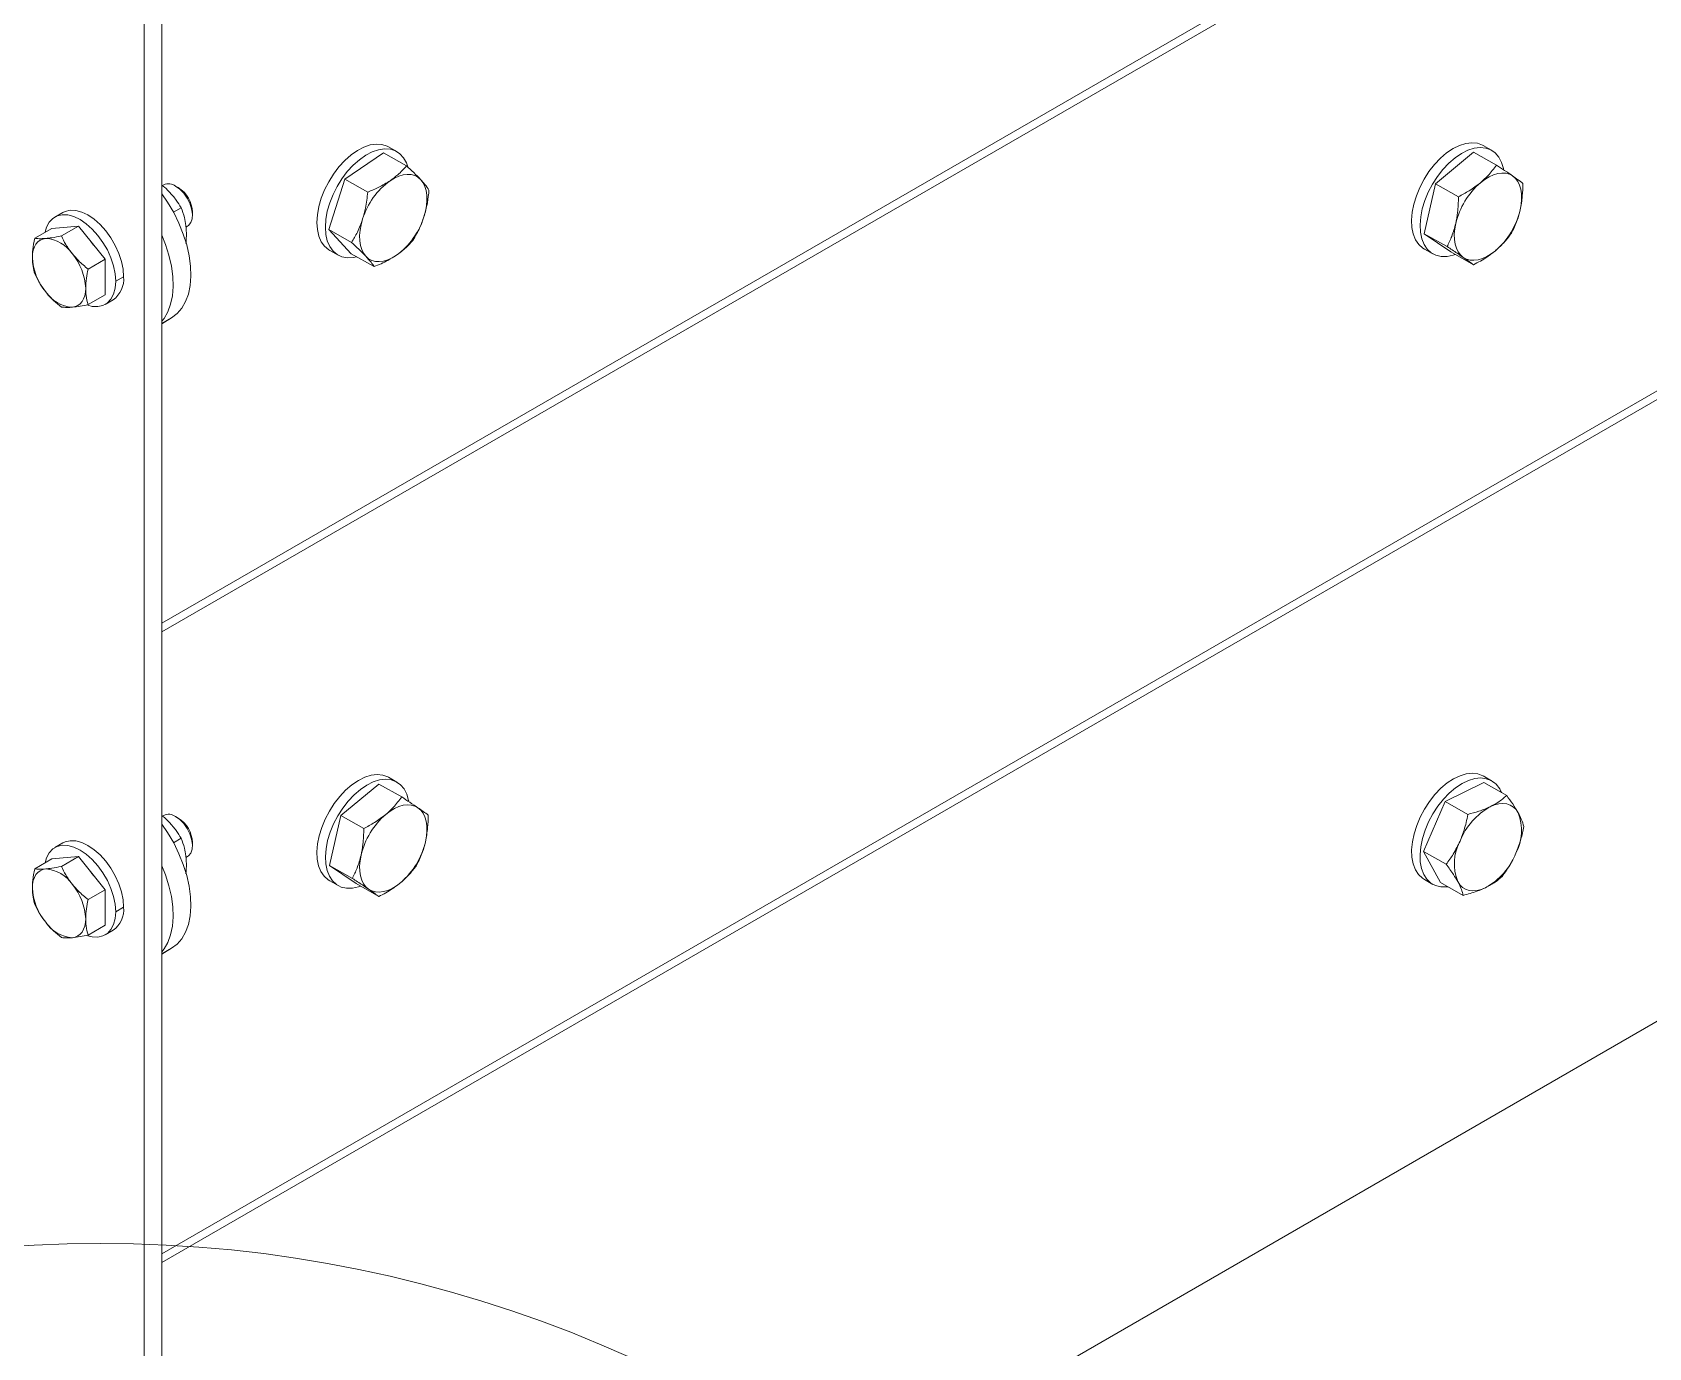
# Model space of a CAD drawing. Header units: millimetres. Extents: x 5983 to 6824, y 1301 to 1895.
# Drawn here: x 6659.6 to 6713.9, y 1726 to 1770.2 of the extents above; entities that cross this region are included whole.
import ezdxf

# ---------------------------------------------------------------- set-up
doc = ezdxf.new("R2010")
doc.units = ezdxf.units.MM
doc.linetypes.add('SLD-Sólida', pattern=[0])

msp = doc.modelspace()

# ---------------------------------------------------------------- linework, layer by layer
at = {"linetype": 'SLD-Sólida', "lineweight": 18}
for p, q in [((6663.977, 1750.327), (6762.137, 1806.98)), ((6761.967, 1806.587), (6663.977, 1750.033)), ((6663.977, 1729.149), (6762.137, 1785.802)), ((6761.967, 1785.409), (6663.977, 1728.855)), ((6663.977, 1783.093), (6663.977, 1687.819)), ((6663.378, 1782.748), (6663.378, 1688.164)), ((6670.545, 1766.208), (6670.33, 1766.057)), ((6670.761, 1766.321), (6670.545, 1766.208)), ((6670.974, 1766.393), (6670.761, 1766.321)), ((6671.044, 1766.161), (6670.827, 1766.048)), ((6671.177, 1766.423), (6670.974, 1766.393)), ((6671.256, 1766.233), (6671.044, 1766.161)), ((6671.368, 1766.411), (6671.177, 1766.423)), ((6671.46, 1766.263), (6671.256, 1766.233)), ((6671.54, 1766.355), (6671.368, 1766.411)), ((6671.651, 1766.251), (6671.46, 1766.263)), ((6671.585, 1766.332), (6671.54, 1766.355)), ((6671.868, 1766.172), (6671.585, 1766.332)), ((6671.823, 1766.195), (6671.651, 1766.251)), ((6671.973, 1766.098), (6671.823, 1766.195)), ((6706.762, 1765.085), (6708.035, 1766.147)), ((6707.346, 1766.27), (6707.13, 1766.124)), ((6707.562, 1766.377), (6707.346, 1766.27)), ((6707.773, 1766.443), (6707.562, 1766.377)), ((6707.845, 1766.217), (6707.628, 1766.11)), ((6707.975, 1766.467), (6707.773, 1766.443)), ((6708.056, 1766.283), (6707.845, 1766.217)), ((6708.163, 1766.448), (6707.975, 1766.467)), ((6708.035, 1766.147), (6708.801, 1765.714)), ((6708.258, 1766.307), (6708.056, 1766.283)), ((6708.333, 1766.387), (6708.163, 1766.448)), ((6708.446, 1766.288), (6708.258, 1766.307)), ((6708.355, 1766.375), (6708.333, 1766.387)), ((6708.637, 1766.215), (6708.355, 1766.375)), ((6708.616, 1766.227), (6708.446, 1766.288)), ((6708.762, 1766.124), (6708.616, 1766.227)), ((6669.923, 1765.657), (6669.742, 1765.416)), ((6670.121, 1765.872), (6669.923, 1765.657)), ((6670.33, 1766.057), (6670.121, 1765.872)), ((6670.125, 1765.243), (6671.425, 1766.124)), ((6670.404, 1765.712), (6670.206, 1765.497)), ((6670.612, 1765.897), (6670.404, 1765.712)), ((6670.827, 1766.048), (6670.612, 1765.897)), ((6671.425, 1766.124), (6672.192, 1765.69)), ((6672.098, 1765.963), (6671.973, 1766.098)), ((6672.194, 1765.791), (6672.098, 1765.963)), ((6672.24, 1765.663), (6672.194, 1765.791)), ((6706.721, 1765.733), (6706.536, 1765.496)), ((6706.92, 1765.944), (6706.721, 1765.733)), ((6707.13, 1766.124), (6706.92, 1765.944)), ((6707.203, 1765.784), (6707.003, 1765.572)), ((6707.413, 1765.964), (6707.203, 1765.784)), ((6707.628, 1766.11), (6707.413, 1765.964)), ((6708.883, 1765.983), (6708.762, 1766.124)), ((6708.975, 1765.806), (6708.883, 1765.983)), ((6709.036, 1765.599), (6708.975, 1765.806)), ((6709.039, 1765.581), (6709.036, 1765.599)), ((6664.039, 1765.051), (6663.997, 1765.027)), ((6669.58, 1765.157), (6669.442, 1764.884)), ((6669.742, 1765.416), (6669.58, 1765.157)), ((6669.582, 1763.551), (6670.125, 1765.243)), ((6670.024, 1765.256), (6669.863, 1764.997)), ((6670.206, 1765.497), (6670.024, 1765.256)), ((6670.125, 1765.243), (6670.891, 1764.81)), ((6671.643, 1765.193), (6671.79, 1765.281)), ((6671.79, 1765.281), (6671.938, 1765.347)), ((6671.938, 1765.347), (6672.082, 1765.389)), ((6672.082, 1765.389), (6672.22, 1765.406)), ((6672.22, 1765.406), (6672.35, 1765.398)), ((6672.35, 1765.398), (6672.47, 1765.365)), ((6672.47, 1765.365), (6672.578, 1765.308)), ((6672.578, 1765.308), (6672.672, 1765.227)), ((6672.672, 1765.227), (6672.749, 1765.124)), ((6672.749, 1765.124), (6672.81, 1765.001)), ((6706.372, 1765.239), (6706.23, 1764.967)), ((6706.536, 1765.496), (6706.372, 1765.239)), ((6706.379, 1763.413), (6706.762, 1765.085)), ((6706.654, 1765.079), (6706.513, 1764.807)), ((6706.819, 1765.336), (6706.654, 1765.079)), ((6706.762, 1765.085), (6707.528, 1764.652)), ((6707.003, 1765.572), (6706.819, 1765.336)), ((6708.266, 1765.125), (6708.412, 1765.236)), ((6708.412, 1765.236), (6708.56, 1765.324)), ((6708.56, 1765.324), (6708.707, 1765.39)), ((6708.707, 1765.39), (6708.851, 1765.432)), ((6708.851, 1765.432), (6708.989, 1765.449)), ((6708.989, 1765.449), (6709.12, 1765.441)), ((6709.12, 1765.441), (6709.24, 1765.408)), ((6709.24, 1765.408), (6709.348, 1765.351)), ((6709.348, 1765.351), (6709.441, 1765.27)), ((6709.441, 1765.27), (6709.519, 1765.167)), ((6709.519, 1765.167), (6709.579, 1765.044)), ((6664.17, 1764.471), (6663.977, 1764.755)), ((6663.977, 1707.971), (6762.137, 1764.624)), ((6664.439, 1765.012), (6664.58, 1764.91)), ((6664.529, 1764.96), (6664.439, 1765.011)), ((6664.58, 1764.91), (6664.712, 1764.773)), ((6664.712, 1764.773), (6664.826, 1764.611)), ((6664.826, 1764.611), (6664.917, 1764.433)), ((6669.332, 1764.605), (6669.251, 1764.325)), ((6669.442, 1764.884), (6669.332, 1764.605)), ((6669.725, 1764.724), (6669.615, 1764.445)), ((6669.863, 1764.997), (6669.725, 1764.724)), ((6672.81, 1765.001), (6672.852, 1764.86)), ((6672.852, 1764.86), (6672.876, 1764.703)), ((6672.88, 1764.533), (6672.865, 1764.353)), ((6672.876, 1764.703), (6672.88, 1764.533)), ((6706.116, 1764.688), (6706.03, 1764.408)), ((6706.23, 1764.967), (6706.116, 1764.688)), ((6706.398, 1764.528), (6706.313, 1764.248)), ((6706.513, 1764.807), (6706.398, 1764.528)), ((6709.579, 1765.044), (6709.622, 1764.903)), ((6709.622, 1764.903), (6709.646, 1764.746)), ((6709.65, 1764.576), (6709.635, 1764.396)), ((6709.646, 1764.746), (6709.65, 1764.576)), ((6660.459, 1764.009), (6660.311, 1763.924)), ((6660.646, 1764.124), (6660.382, 1763.972)), ((6660.63, 1764.048), (6660.459, 1764.009)), ((6660.819, 1764.041), (6660.63, 1764.048)), ((6660.723, 1764.161), (6660.646, 1764.124)), ((6660.894, 1764.201), (6660.723, 1764.161)), ((6661.021, 1763.987), (6660.819, 1764.041)), ((6661.083, 1764.193), (6660.894, 1764.201)), ((6661.229, 1763.888), (6661.021, 1763.987)), ((6661.285, 1764.139), (6661.083, 1764.193)), ((6661.492, 1764.041), (6661.285, 1764.139)), ((6661.7, 1763.899), (6661.492, 1764.041)), ((6664.373, 1764.124), (6664.17, 1764.471)), ((6664.623, 1764.281), (6664.368, 1764.133)), ((6664.549, 1763.765), (6664.373, 1764.124)), ((6664.917, 1764.433), (6664.977, 1764.25)), ((6664.977, 1764.25), (6665.004, 1764.073)), ((6665.004, 1764.073), (6664.995, 1763.915)), ((6665.005, 1764.032), (6665.005, 1764.135)), ((6669.202, 1764.051), (6669.185, 1763.79)), ((6669.251, 1764.325), (6669.202, 1764.051)), ((6669.534, 1764.165), (6669.485, 1763.891)), ((6669.615, 1764.445), (6669.534, 1764.165)), ((6672.831, 1764.166), (6672.779, 1763.975)), ((6672.865, 1764.353), (6672.831, 1764.166)), ((6705.976, 1764.133), (6705.955, 1763.87)), ((6706.03, 1764.408), (6705.976, 1764.133)), ((6706.259, 1763.973), (6706.238, 1763.71)), ((6706.313, 1764.248), (6706.259, 1763.973)), ((6709.635, 1764.396), (6709.601, 1764.209)), ((6660.276, 1763.587), (6659.706, 1763.258)), ((6660.103, 1763.628), (6660.055, 1763.459)), ((6660.192, 1763.795), (6660.103, 1763.628)), ((6660.311, 1763.924), (6660.192, 1763.795)), ((6661.172, 1763.667), (6660.276, 1763.587)), ((6661.172, 1763.667), (6660.601, 1763.338)), ((6662.068, 1762.553), (6661.172, 1763.667)), ((6661.436, 1763.747), (6661.229, 1763.888)), ((6661.638, 1763.568), (6661.436, 1763.747)), ((6661.827, 1763.357), (6661.638, 1763.568)), ((6661.902, 1763.721), (6661.7, 1763.899)), ((6662.091, 1763.51), (6661.902, 1763.721)), ((6662.262, 1763.273), (6662.091, 1763.51)), ((6664.696, 1763.399), (6664.549, 1763.765)), ((6664.785, 1763.634), (6664.839, 1763.665)), ((6664.875, 1763.69), (6664.839, 1763.665)), ((6664.951, 1763.785), (6664.875, 1763.69)), ((6664.995, 1763.915), (6664.951, 1763.785)), ((6669.185, 1763.79), (6669.202, 1763.548)), ((6669.202, 1763.548), (6669.251, 1763.33)), ((6669.485, 1763.891), (6669.468, 1763.63)), ((6669.468, 1763.63), (6669.485, 1763.388)), ((6669.582, 1763.551), (6670.348, 1763.117)), ((6670.339, 1762.739), (6669.582, 1763.551)), ((6670.619, 1763.348), (6670.634, 1763.528)), ((6670.634, 1763.528), (6670.668, 1763.715)), ((6670.668, 1763.715), (6670.721, 1763.906)), ((6705.955, 1763.87), (6705.967, 1763.625)), ((6705.967, 1763.625), (6706.012, 1763.403)), ((6706.238, 1763.71), (6706.25, 1763.465)), ((6706.25, 1763.465), (6706.295, 1763.243)), ((6707.389, 1763.391), (6707.404, 1763.571)), ((6707.404, 1763.571), (6707.438, 1763.758)), ((6659.656, 1762.864), (6659.694, 1762.971)), ((6659.694, 1762.971), (6659.746, 1763.062)), ((6659.746, 1763.062), (6659.811, 1763.137)), ((6659.811, 1763.137), (6659.888, 1763.194)), ((6659.888, 1763.194), (6659.976, 1763.233)), ((6659.976, 1763.233), (6660.074, 1763.251)), ((6661.59, 1763.147), (6661.685, 1763.029)), ((6661.998, 1763.12), (6661.827, 1763.357)), ((6662.146, 1762.865), (6661.998, 1763.12)), ((6662.41, 1763.017), (6662.262, 1763.273)), ((6662.529, 1762.751), (6662.41, 1763.017)), ((6664.097, 1763.054), (6663.977, 1763.359)), ((6664.213, 1762.687), (6664.097, 1763.054)), ((6664.811, 1763.033), (6664.696, 1763.399)), ((6664.893, 1762.671), (6664.811, 1763.033)), ((6669.251, 1763.33), (6669.332, 1763.142)), ((6669.332, 1763.142), (6669.443, 1762.988)), ((6669.443, 1762.988), (6669.581, 1762.871)), ((6669.485, 1763.388), (6669.534, 1763.17)), ((6669.534, 1763.17), (6669.615, 1762.982)), ((6669.615, 1762.982), (6669.726, 1762.828)), ((6670.623, 1763.178), (6670.619, 1763.348)), ((6670.647, 1763.021), (6670.623, 1763.178)), ((6670.69, 1762.88), (6670.647, 1763.021)), ((6670.75, 1762.757), (6670.69, 1762.88)), ((6706.012, 1763.403), (6706.088, 1763.21)), ((6706.088, 1763.21), (6706.195, 1763.051)), ((6706.195, 1763.051), (6706.329, 1762.929)), ((6706.295, 1763.243), (6706.371, 1763.05)), ((6706.329, 1762.929), (6706.384, 1762.894)), ((6706.371, 1763.05), (6706.478, 1762.891)), ((6706.379, 1763.413), (6707.145, 1762.979)), ((6707.269, 1762.802), (6706.379, 1763.413)), ((6706.384, 1762.894), (6706.667, 1762.734)), ((6706.478, 1762.891), (6706.612, 1762.769)), ((6707.393, 1763.221), (6707.389, 1763.391)), ((6707.417, 1763.064), (6707.393, 1763.221)), ((6707.459, 1762.923), (6707.417, 1763.064)), ((6707.52, 1762.8), (6707.459, 1762.923)), ((6659.626, 1762.614), (6659.633, 1762.745)), ((6659.633, 1762.745), (6659.656, 1762.864)), ((6662.068, 1762.553), (6661.497, 1762.224)), ((6662.068, 1761.359), (6662.068, 1762.553)), ((6662.265, 1762.598), (6662.146, 1762.865)), ((6662.354, 1762.329), (6662.265, 1762.598)), ((6662.618, 1762.481), (6662.529, 1762.751)), ((6662.672, 1762.217), (6662.618, 1762.481)), ((6664.295, 1762.326), (6664.213, 1762.687)), ((6664.94, 1762.32), (6664.893, 1762.671)), ((6669.581, 1762.871), (6669.614, 1762.851)), ((6669.614, 1762.851), (6669.897, 1762.691)), ((6669.726, 1762.828), (6669.864, 1762.711)), ((6669.864, 1762.711), (6670.026, 1762.635)), ((6670.026, 1762.635), (6670.207, 1762.601)), ((6670.207, 1762.601), (6670.405, 1762.609)), ((6670.339, 1762.739), (6671.106, 1762.305)), ((6670.405, 1762.609), (6670.525, 1762.634)), ((6670.828, 1762.654), (6670.75, 1762.757)), ((6670.921, 1762.573), (6670.828, 1762.654)), ((6671.029, 1762.516), (6670.921, 1762.573)), ((6671.149, 1762.483), (6671.029, 1762.516)), ((6671.279, 1762.475), (6671.149, 1762.483)), ((6671.418, 1762.492), (6671.279, 1762.475)), ((6671.562, 1762.533), (6671.418, 1762.492)), ((6671.709, 1762.599), (6671.562, 1762.533)), ((6671.857, 1762.688), (6671.709, 1762.599)), ((6706.612, 1762.769), (6706.77, 1762.686)), ((6706.77, 1762.686), (6706.95, 1762.646)), ((6706.95, 1762.646), (6707.145, 1762.649)), ((6707.145, 1762.649), (6707.353, 1762.694)), ((6707.269, 1762.802), (6708.035, 1762.368)), ((6707.353, 1762.694), (6707.419, 1762.717)), ((6707.598, 1762.697), (6707.52, 1762.8)), ((6707.691, 1762.616), (6707.598, 1762.697)), ((6707.799, 1762.559), (6707.691, 1762.616)), ((6707.919, 1762.526), (6707.799, 1762.559)), ((6708.049, 1762.518), (6707.919, 1762.526)), ((6708.188, 1762.535), (6708.049, 1762.518)), ((6708.332, 1762.577), (6708.188, 1762.535)), ((6708.479, 1762.642), (6708.332, 1762.577)), ((6708.627, 1762.731), (6708.479, 1762.642)), ((6708.773, 1762.842), (6708.627, 1762.731)), ((6662.408, 1762.065), (6662.354, 1762.329)), ((6662.426, 1761.814), (6662.408, 1762.065)), ((6662.408, 1761.585), (6662.426, 1761.814)), ((6662.69, 1761.967), (6662.426, 1761.814)), ((6662.69, 1761.967), (6662.672, 1762.217)), ((6664.342, 1761.975), (6664.295, 1762.326)), ((6664.353, 1761.64), (6664.342, 1761.975)), ((6664.928, 1761.673), (6664.952, 1761.986)), ((6664.952, 1761.986), (6664.94, 1762.32)), ((6661.387, 1761.33), (6661.349, 1761.224)), ((6661.409, 1761.45), (6661.387, 1761.33)), ((6661.417, 1761.58), (6661.409, 1761.45)), ((6662.068, 1761.359), (6661.497, 1761.029)), ((6662.265, 1761.215), (6662.354, 1761.383)), ((6662.354, 1761.383), (6662.408, 1761.585)), ((6664.27, 1761.04), (6664.329, 1761.327)), ((6664.329, 1761.327), (6664.353, 1761.64)), ((6664.775, 1761.13), (6664.869, 1761.386)), ((6664.869, 1761.386), (6664.928, 1761.673)), ((6661.067, 1760.962), (6660.969, 1760.943)), ((6661.155, 1761), (6661.067, 1760.962)), ((6661.232, 1761.057), (6661.155, 1761)), ((6661.297, 1761.132), (6661.232, 1761.057)), ((6661.349, 1761.224), (6661.297, 1761.132)), ((6661.485, 1761.007), (6661.638, 1760.969)), ((6661.638, 1760.969), (6661.827, 1760.962)), ((6661.827, 1760.962), (6661.998, 1761.002)), ((6661.998, 1761.002), (6662.146, 1761.087)), ((6662.075, 1761.039), (6662.339, 1761.191)), ((6662.146, 1761.087), (6662.265, 1761.215)), ((6664.05, 1760.564), (6664.176, 1760.785)), ((6664.176, 1760.785), (6664.27, 1761.04)), ((6664.305, 1760.586), (6664.491, 1760.727)), ((6664.491, 1760.727), (6664.648, 1760.91)), ((6664.648, 1760.91), (6664.775, 1761.13)), ((6663.977, 1760.389), (6664.305, 1760.586)), ((6664.305, 1760.586), (6663.977, 1760.397)), ((6663.977, 1760.47), (6664.05, 1760.564)), ((6670.576, 1745.048), (6670.36, 1744.903)), ((6670.792, 1745.156), (6670.576, 1745.048)), ((6671.004, 1745.222), (6670.792, 1745.156)), ((6671.075, 1744.995), (6670.859, 1744.888)), ((6671.206, 1745.246), (6671.004, 1745.222)), ((6671.287, 1745.062), (6671.075, 1744.995)), ((6671.394, 1745.227), (6671.206, 1745.246)), ((6671.489, 1745.086), (6671.287, 1745.062)), ((6671.563, 1745.166), (6671.394, 1745.227)), ((6671.677, 1745.067), (6671.489, 1745.086)), ((6671.585, 1745.154), (6671.563, 1745.166)), ((6671.868, 1744.994), (6671.585, 1745.154)), ((6671.846, 1745.005), (6671.677, 1745.067)), ((6671.993, 1744.903), (6671.846, 1745.005)), ((6707.078, 1744.34), (6708.381, 1744.973)), ((6707.365, 1745.103), (6707.149, 1744.961)), ((6707.581, 1745.206), (6707.365, 1745.103)), ((6707.792, 1745.269), (6707.581, 1745.206)), ((6707.864, 1745.046), (6707.648, 1744.943)), ((6707.993, 1745.289), (6707.792, 1745.269)), ((6708.075, 1745.109), (6707.864, 1745.046)), ((6708.179, 1745.266), (6707.993, 1745.289)), ((6708.276, 1745.129), (6708.075, 1745.109)), ((6708.347, 1745.201), (6708.179, 1745.266)), ((6708.462, 1745.106), (6708.276, 1745.129)), ((6708.637, 1745.037), (6708.355, 1745.197)), ((6708.381, 1744.973), (6709.148, 1744.539)), ((6708.63, 1745.041), (6708.462, 1745.106)), ((6669.951, 1744.511), (6669.767, 1744.274)), ((6670.15, 1744.722), (6669.951, 1744.511)), ((6669.992, 1743.864), (6671.266, 1744.926)), ((6670.36, 1744.903), (6670.15, 1744.722)), ((6670.433, 1744.562), (6670.234, 1744.351)), ((6670.643, 1744.743), (6670.433, 1744.562)), ((6670.859, 1744.888), (6670.643, 1744.743)), ((6671.266, 1744.926), (6672.032, 1744.492)), ((6672.113, 1744.762), (6671.993, 1744.903)), ((6672.205, 1744.585), (6672.113, 1744.762)), ((6672.266, 1744.377), (6672.205, 1744.585)), ((6706.738, 1744.575), (6706.552, 1744.34)), ((6706.939, 1744.783), (6706.738, 1744.575)), ((6707.149, 1744.961), (6706.939, 1744.783)), ((6707.221, 1744.623), (6707.021, 1744.414)), ((6707.432, 1744.8), (6707.221, 1744.623)), ((6707.648, 1744.943), (6707.432, 1744.8)), ((6669.602, 1744.017), (6669.461, 1743.746)), ((6669.767, 1744.274), (6669.602, 1744.017)), ((6670.05, 1744.114), (6669.885, 1743.857)), ((6670.234, 1744.351), (6670.05, 1744.114)), ((6671.496, 1743.904), (6671.642, 1744.014)), ((6671.642, 1744.014), (6671.79, 1744.103)), ((6671.79, 1744.103), (6671.938, 1744.169)), ((6671.938, 1744.169), (6672.082, 1744.211)), ((6672.082, 1744.211), (6672.22, 1744.228)), ((6672.22, 1744.228), (6672.35, 1744.22)), ((6672.27, 1744.36), (6672.266, 1744.377)), ((6672.35, 1744.22), (6672.47, 1744.187)), ((6672.47, 1744.187), (6672.578, 1744.13)), ((6672.578, 1744.13), (6672.671, 1744.049)), ((6672.671, 1744.049), (6672.749, 1743.946)), ((6672.749, 1743.946), (6672.81, 1743.823)), ((6706.386, 1744.084), (6706.242, 1743.814)), ((6706.349, 1742.663), (6707.078, 1744.34)), ((6706.552, 1744.34), (6706.386, 1744.084)), ((6706.668, 1743.924), (6706.525, 1743.654)), ((6706.835, 1744.18), (6706.668, 1743.924)), ((6707.021, 1744.414), (6706.835, 1744.18)), ((6707.078, 1744.34), (6707.844, 1743.906)), ((6708.597, 1744.165), (6708.744, 1744.225)), ((6708.744, 1744.225), (6708.887, 1744.261)), ((6708.887, 1744.261), (6709.023, 1744.271)), ((6709.023, 1744.271), (6709.151, 1744.257)), ((6709.151, 1744.257), (6709.268, 1744.218)), ((6709.268, 1744.218), (6709.372, 1744.154)), ((6709.372, 1744.154), (6709.462, 1744.068)), ((6709.462, 1744.068), (6709.536, 1743.96)), ((6664.17, 1743.293), (6663.977, 1743.577)), ((6664.039, 1743.873), (6663.997, 1743.848)), ((6664.529, 1743.782), (6664.439, 1743.833)), ((6664.439, 1743.833), (6664.58, 1743.732)), ((6664.58, 1743.732), (6664.712, 1743.595)), ((6664.712, 1743.595), (6664.826, 1743.433)), ((6664.826, 1743.433), (6664.917, 1743.254)), ((6669.346, 1743.467), (6669.261, 1743.187)), ((6669.461, 1743.746), (6669.346, 1743.467)), ((6669.609, 1742.191), (6669.992, 1743.864)), ((6669.744, 1743.586), (6669.629, 1743.307)), ((6669.885, 1743.857), (6669.744, 1743.586)), ((6669.992, 1743.864), (6670.759, 1743.43)), ((6672.81, 1743.823), (6672.852, 1743.682)), ((6672.852, 1743.682), (6672.876, 1743.525)), ((6672.88, 1743.355), (6672.865, 1743.175)), ((6672.876, 1743.525), (6672.88, 1743.355)), ((6706.125, 1743.535), (6706.037, 1743.255)), ((6706.242, 1743.814), (6706.125, 1743.535)), ((6706.408, 1743.375), (6706.32, 1743.095)), ((6706.525, 1743.654), (6706.408, 1743.375)), ((6660.459, 1742.831), (6660.311, 1742.745)), ((6660.646, 1742.946), (6660.382, 1742.794)), ((6660.63, 1742.87), (6660.459, 1742.831)), ((6660.819, 1742.863), (6660.63, 1742.87)), ((6660.723, 1742.983), (6660.646, 1742.946)), ((6660.894, 1743.023), (6660.723, 1742.983)), ((6661.021, 1742.809), (6660.819, 1742.863)), ((6661.083, 1743.015), (6660.894, 1743.023)), ((6661.229, 1742.71), (6661.021, 1742.809)), ((6661.285, 1742.961), (6661.083, 1743.015)), ((6661.492, 1742.862), (6661.285, 1742.961)), ((6661.7, 1742.721), (6661.492, 1742.862)), ((6664.373, 1742.946), (6664.17, 1743.293)), ((6664.623, 1743.103), (6664.368, 1742.955)), ((6664.549, 1742.587), (6664.373, 1742.946)), ((6664.917, 1743.254), (6664.977, 1743.071)), ((6664.977, 1743.071), (6665.004, 1742.895)), ((6665.004, 1742.895), (6664.995, 1742.737)), ((6665.005, 1742.854), (6665.005, 1742.957)), ((6669.207, 1742.912), (6669.186, 1742.649)), ((6669.261, 1743.187), (6669.207, 1742.912)), ((6669.544, 1743.027), (6669.49, 1742.752)), ((6669.629, 1743.307), (6669.544, 1743.027)), ((6672.865, 1743.175), (6672.831, 1742.988)), ((6705.98, 1742.979), (6705.956, 1742.715)), ((6706.037, 1743.255), (6705.98, 1742.979)), ((6706.263, 1742.819), (6706.239, 1742.555)), ((6706.32, 1743.095), (6706.263, 1742.819)), ((6660.276, 1742.409), (6659.706, 1742.079)), ((6660.103, 1742.449), (6660.055, 1742.281)), ((6660.192, 1742.617), (6660.103, 1742.449)), ((6660.311, 1742.745), (6660.192, 1742.617)), ((6661.172, 1742.489), (6660.276, 1742.409)), ((6661.172, 1742.489), (6660.601, 1742.16)), ((6662.068, 1741.375), (6661.172, 1742.489)), ((6661.436, 1742.569), (6661.229, 1742.71)), ((6661.638, 1742.39), (6661.436, 1742.569)), ((6661.827, 1742.179), (6661.638, 1742.39)), ((6661.902, 1742.543), (6661.7, 1742.721)), ((6662.091, 1742.331), (6661.902, 1742.543)), ((6662.262, 1742.095), (6662.091, 1742.331)), ((6664.696, 1742.221), (6664.549, 1742.587)), ((6664.785, 1742.456), (6664.839, 1742.487)), ((6664.875, 1742.512), (6664.839, 1742.487)), ((6664.951, 1742.606), (6664.875, 1742.512)), ((6664.995, 1742.737), (6664.951, 1742.606)), ((6669.186, 1742.649), (6669.198, 1742.403)), ((6669.198, 1742.403), (6669.242, 1742.182)), ((6669.49, 1742.752), (6669.468, 1742.489)), ((6669.468, 1742.489), (6669.48, 1742.243)), ((6670.619, 1742.169), (6670.634, 1742.349)), ((6670.634, 1742.349), (6670.668, 1742.537)), ((6705.956, 1742.715), (6705.965, 1742.468)), ((6705.965, 1742.468), (6706.006, 1742.244)), ((6706.239, 1742.555), (6706.247, 1742.308)), ((6706.247, 1742.308), (6706.289, 1742.084)), ((6706.349, 1742.663), (6707.115, 1742.229)), ((6706.923, 1741.62), (6706.349, 1742.663)), ((6659.656, 1741.686), (6659.694, 1741.792)), ((6659.694, 1741.792), (6659.746, 1741.884)), ((6659.746, 1741.884), (6659.811, 1741.959)), ((6659.811, 1741.959), (6659.888, 1742.016)), ((6659.888, 1742.016), (6659.976, 1742.054)), ((6659.976, 1742.054), (6660.074, 1742.073)), ((6661.59, 1741.968), (6661.685, 1741.851)), ((6661.998, 1741.942), (6661.827, 1742.179)), ((6662.146, 1741.687), (6661.998, 1741.942)), ((6662.41, 1741.839), (6662.262, 1742.095)), ((6662.529, 1741.572), (6662.41, 1741.839)), ((6664.097, 1741.875), (6663.977, 1742.181)), ((6664.213, 1741.509), (6664.097, 1741.875)), ((6664.811, 1741.855), (6664.696, 1742.221)), ((6664.893, 1741.493), (6664.811, 1741.855)), ((6669.242, 1742.182), (6669.319, 1741.989)), ((6669.319, 1741.989), (6669.425, 1741.83)), ((6669.425, 1741.83), (6669.56, 1741.707)), ((6669.48, 1742.243), (6669.525, 1742.022)), ((6669.525, 1742.022), (6669.602, 1741.829)), ((6669.56, 1741.707), (6669.614, 1741.673)), ((6669.602, 1741.829), (6669.708, 1741.669)), ((6669.609, 1742.191), (6670.375, 1741.757)), ((6670.499, 1741.58), (6669.609, 1742.191)), ((6670.623, 1741.999), (6670.619, 1742.169)), ((6670.647, 1741.842), (6670.623, 1741.999)), ((6670.69, 1741.701), (6670.647, 1741.842)), ((6706.006, 1742.244), (6706.08, 1742.048)), ((6706.08, 1742.048), (6706.184, 1741.886)), ((6706.184, 1741.886), (6706.316, 1741.76)), ((6706.289, 1742.084), (6706.363, 1741.888)), ((6706.316, 1741.76), (6706.384, 1741.716)), ((6706.363, 1741.888), (6706.467, 1741.725)), ((6706.384, 1741.716), (6706.667, 1741.556)), ((6706.467, 1741.725), (6706.599, 1741.6)), ((6659.626, 1741.436), (6659.633, 1741.566)), ((6659.633, 1741.566), (6659.656, 1741.686)), ((6662.068, 1741.375), (6661.497, 1741.045)), ((6662.068, 1740.18), (6662.068, 1741.375)), ((6662.265, 1741.42), (6662.146, 1741.687)), ((6662.354, 1741.151), (6662.265, 1741.42)), ((6662.618, 1741.303), (6662.529, 1741.572)), ((6662.672, 1741.039), (6662.618, 1741.303)), ((6664.295, 1741.147), (6664.213, 1741.509)), ((6664.94, 1741.142), (6664.893, 1741.493)), ((6669.614, 1741.673), (6669.897, 1741.513)), ((6669.708, 1741.669), (6669.842, 1741.547)), ((6669.842, 1741.547), (6670.001, 1741.465)), ((6670.001, 1741.465), (6670.18, 1741.425)), ((6670.18, 1741.425), (6670.376, 1741.427)), ((6670.376, 1741.427), (6670.583, 1741.472)), ((6670.499, 1741.58), (6671.266, 1741.146)), ((6670.583, 1741.472), (6670.65, 1741.495)), ((6670.75, 1741.578), (6670.69, 1741.701)), ((6670.828, 1741.475), (6670.75, 1741.578)), ((6670.922, 1741.395), (6670.828, 1741.475)), ((6671.029, 1741.337), (6670.922, 1741.395)), ((6671.149, 1741.304), (6671.029, 1741.337)), ((6671.28, 1741.296), (6671.149, 1741.304)), ((6671.418, 1741.313), (6671.28, 1741.296)), ((6671.562, 1741.355), (6671.418, 1741.313)), ((6671.709, 1741.421), (6671.562, 1741.355)), ((6671.857, 1741.51), (6671.709, 1741.421)), ((6672.003, 1741.62), (6671.857, 1741.51)), ((6706.599, 1741.6), (6706.755, 1741.514)), ((6706.755, 1741.514), (6706.933, 1741.47)), ((6706.923, 1741.62), (6707.689, 1741.186)), ((6706.933, 1741.47), (6707.127, 1741.468)), ((6707.127, 1741.468), (6707.179, 1741.475)), ((6707.576, 1741.542), (6707.503, 1741.651)), ((6707.666, 1741.456), (6707.576, 1741.542)), ((6707.77, 1741.393), (6707.666, 1741.456)), ((6707.888, 1741.353), (6707.77, 1741.393)), ((6708.016, 1741.339), (6707.888, 1741.353)), ((6708.152, 1741.35), (6708.016, 1741.339)), ((6708.295, 1741.386), (6708.152, 1741.35)), ((6708.442, 1741.445), (6708.295, 1741.386)), ((6662.408, 1740.887), (6662.354, 1741.151)), ((6662.426, 1740.636), (6662.408, 1740.887)), ((6662.408, 1740.406), (6662.426, 1740.636)), ((6662.69, 1740.788), (6662.426, 1740.636)), ((6662.69, 1740.788), (6662.672, 1741.039)), ((6664.342, 1740.797), (6664.295, 1741.147)), ((6664.353, 1740.462), (6664.342, 1740.797)), ((6664.928, 1740.494), (6664.952, 1740.808)), ((6664.952, 1740.808), (6664.94, 1741.142)), ((6661.387, 1740.152), (6661.349, 1740.046)), ((6661.409, 1740.271), (6661.387, 1740.152)), ((6661.417, 1740.402), (6661.409, 1740.271)), ((6662.068, 1740.18), (6661.497, 1739.851)), ((6662.265, 1740.037), (6662.354, 1740.205)), ((6662.354, 1740.205), (6662.408, 1740.406)), ((6664.27, 1739.862), (6664.329, 1740.149)), ((6664.329, 1740.149), (6664.353, 1740.462)), ((6664.775, 1739.952), (6664.869, 1740.208)), ((6664.869, 1740.208), (6664.928, 1740.494)), ((6661.067, 1739.784), (6660.969, 1739.765)), ((6661.155, 1739.822), (6661.067, 1739.784)), ((6661.232, 1739.879), (6661.155, 1739.822)), ((6661.297, 1739.954), (6661.232, 1739.879)), ((6661.349, 1740.046), (6661.297, 1739.954)), ((6661.485, 1739.828), (6661.638, 1739.791)), ((6661.638, 1739.791), (6661.827, 1739.784)), ((6661.827, 1739.784), (6661.998, 1739.824)), ((6661.998, 1739.824), (6662.146, 1739.909)), ((6662.075, 1739.86), (6662.339, 1740.013)), ((6662.146, 1739.909), (6662.265, 1740.037)), ((6664.05, 1739.386), (6664.176, 1739.607)), ((6664.176, 1739.607), (6664.27, 1739.862)), ((6664.305, 1739.408), (6664.491, 1739.549)), ((6664.491, 1739.549), (6664.648, 1739.731)), ((6664.648, 1739.731), (6664.775, 1739.952)), ((6663.977, 1739.211), (6664.305, 1739.408)), ((6664.305, 1739.408), (6663.977, 1739.219)), ((6663.977, 1739.292), (6664.05, 1739.386))]:
    msp.add_line(p, q, dxfattribs=at)
msp.add_circle((6661.908, 1686.406), 43.092, dxfattribs=at)
for centre, radius, start, end in [((6664.207, 1764.704), 0.385, 52.9045, 115.7937), ((6673.128, 1763.155), 2.522, 126.0876, 162.6692), ((6709.966, 1763.161), 2.597, 130.8752, 166.7212), ((6663.986, 1764.097), 1.019, 2.1313, 57.8687), ((6670.372, 1764.726), 2.522, 306.0876, 342.6692), ((6707.073, 1764.806), 2.597, 310.8752, 346.7212), ((6660.005, 1762.098), 1.156, 33.4348, 86.5828), ((6661.568, 1762.704), 1.944, 182.6376, 219.7722), ((6659.475, 1761.491), 1.944, 2.6376, 39.7722), ((6661.843, 1761.883), 0.851, 305.6457, 5.6618), ((6661.038, 1762.097), 1.156, 213.4348, 266.5828), ((6708.236, 1744.361), 0.786, 20.71, 59.8807), ((6664.207, 1743.526), 0.385, 52.9045, 115.7937), ((6673.196, 1741.94), 2.597, 130.8752, 166.7212), ((6709.731, 1742.142), 2.319, 119.2733, 158.0182), ((6708.019, 1743.365), 1.63, 332.0268, 21.4265), ((6663.986, 1742.919), 1.019, 2.1313, 57.8687), ((6670.303, 1743.584), 2.597, 310.8752, 346.7212), ((6709.02, 1742.246), 1.63, 152.0268, 201.4265), ((6707.308, 1743.468), 2.319, 299.2733, 338.0182), ((6660.005, 1740.919), 1.156, 33.4348, 86.5828), ((6661.568, 1741.525), 1.944, 182.6376, 219.7722), ((6659.475, 1740.313), 1.944, 2.6376, 39.7722), ((6661.843, 1740.704), 0.851, 305.6457, 5.6618), ((6661.038, 1740.918), 1.156, 213.4348, 266.5828)]:
    msp.add_arc(centre, radius, start, end, dxfattribs=at)
for points, knots in [([(6672.192, 1765.69), (6672.1, 1765.587), (6671.943, 1765.411), (6671.731, 1765.257), (6671.643, 1765.193)], [0, 0, 0, 0, 0.581944, 1, 1, 1, 1]), ([(6672.672, 1765.227), (6672.597, 1765.304), (6672.457, 1765.448), (6672.276, 1765.613), (6672.192, 1765.69)], [0, 0, 0, 0, 0.53526, 1, 1, 1, 1]), ([(6708.801, 1765.714), (6708.712, 1765.594), (6708.559, 1765.387), (6708.352, 1765.203), (6708.266, 1765.125)], [0, 0, 0, 0, 0.581944, 1, 1, 1, 1]), ([(6709.348, 1765.351), (6709.261, 1765.41), (6709.099, 1765.519), (6708.896, 1765.652), (6708.801, 1765.714)], [0, 0, 0, 0, 0.53526, 1, 1, 1, 1]), ([(6671.643, 1765.193), (6671.519, 1765.116), (6671.287, 1764.973), (6671.017, 1764.861), (6670.891, 1764.81)], [0, 0, 0, 0, 0.53526, 1, 1, 1, 1]), ([(6672.949, 1764.878), (6672.91, 1764.937), (6672.841, 1765.039), (6672.722, 1765.171), (6672.672, 1765.227)], [0, 0, 0, 0, 0.581944, 1, 1, 1, 1]), ([(6708.266, 1765.125), (6708.144, 1765.032), (6707.918, 1764.859), (6707.652, 1764.717), (6707.528, 1764.652)], [0, 0, 0, 0, 0.5352597, 1, 1, 1, 1]), ([(6709.692, 1765.103), (6709.639, 1765.143), (6709.549, 1765.211), (6709.407, 1765.31), (6709.348, 1765.351)], [0, 0, 0, 0, 0.581944, 1, 1, 1, 1]), ([(6709.601, 1764.209), (6709.63, 1764.364), (6709.684, 1764.654), (6709.689, 1764.96), (6709.692, 1765.103)], [0, 0, 0, 0, 0.53526, 1, 1, 1, 1]), ([(6663.977, 1765.041), (6663.985, 1765.035), (6664.076, 1764.969), (6664.153, 1764.892), (6664.221, 1764.822)], [0, 0, 0, 0, 0.0941639, 1, 1, 1, 1]), ([(6664.221, 1764.822), (6664.304, 1764.729), (6664.459, 1764.557), (6664.571, 1764.368), (6664.623, 1764.281)], [0, 0, 0, 0, 0.53526, 1, 1, 1, 1]), ([(6670.891, 1764.81), (6670.872, 1764.629), (6670.839, 1764.32), (6670.756, 1764.028), (6670.721, 1763.906)], [0, 0, 0, 0, 0.581944, 1, 1, 1, 1]), ([(6672.779, 1763.975), (6672.822, 1764.132), (6672.903, 1764.425), (6672.935, 1764.734), (6672.949, 1764.878)], [0, 0, 0, 0, 0.53526, 1, 1, 1, 1]), ([(6707.528, 1764.652), (6707.524, 1764.473), (6707.517, 1764.167), (6707.461, 1763.878), (6707.438, 1763.758)], [0, 0, 0, 0, 0.581944, 1, 1, 1, 1]), ([(6664.623, 1764.281), (6664.664, 1764.174), (6664.734, 1763.991), (6664.768, 1763.78), (6664.782, 1763.691)], [0, 0, 0, 0, 0.581944, 1, 1, 1, 1]), ([(6672.406, 1763.186), (6672.491, 1763.329), (6672.636, 1763.575), (6672.737, 1763.857), (6672.779, 1763.975)], [0, 0, 0, 0, 0.581944, 1, 1, 1, 1]), ([(6709.308, 1763.43), (6709.378, 1763.571), (6709.497, 1763.814), (6709.57, 1764.093), (6709.601, 1764.209)], [0, 0, 0, 0, 0.581944, 1, 1, 1, 1]), ([(6664.782, 1763.691), (6664.792, 1763.574), (6664.808, 1763.378), (6664.792, 1763.171), (6664.785, 1763.088)], [0, 0, 0, 0, 0.603262, 1, 1, 1, 1]), ([(6670.721, 1763.906), (6670.666, 1763.756), (6670.562, 1763.475), (6670.416, 1763.231), (6670.348, 1763.117)], [0, 0, 0, 0, 0.53526, 1, 1, 1, 1]), ([(6707.438, 1763.758), (6707.397, 1763.61), (6707.321, 1763.333), (6707.201, 1763.091), (6707.145, 1762.979)], [0, 0, 0, 0, 0.53526, 1, 1, 1, 1]), ([(6708.773, 1762.842), (6708.882, 1762.941), (6709.087, 1763.128), (6709.238, 1763.334), (6709.308, 1763.43)], [0, 0, 0, 0, 0.53526, 1, 1, 1, 1]), ([(6659.706, 1763.258), (6659.68, 1763.128), (6659.636, 1762.907), (6659.629, 1762.7), (6659.626, 1762.614)], [0, 0, 0, 0, 0.581944, 1, 1, 1, 1]), ([(6660.074, 1763.251), (6659.997, 1763.247), (6659.854, 1763.238), (6659.753, 1763.251), (6659.706, 1763.258)], [0, 0, 0, 0, 0.53526, 1, 1, 1, 1]), ([(6660.601, 1763.338), (6660.49, 1763.315), (6660.298, 1763.276), (6660.14, 1763.259), (6660.074, 1763.251)], [0, 0, 0, 0, 0.581944, 1, 1, 1, 1]), ([(6660.969, 1762.735), (6660.893, 1762.838), (6660.75, 1763.032), (6660.648, 1763.241), (6660.601, 1763.338)], [0, 0, 0, 0, 0.53526, 1, 1, 1, 1]), ([(6670.348, 1763.117), (6670.453, 1763.021), (6670.634, 1762.856), (6670.771, 1762.713), (6670.828, 1762.654)], [0, 0, 0, 0, 0.581944, 1, 1, 1, 1]), ([(6671.857, 1762.688), (6671.969, 1762.771), (6672.178, 1762.927), (6672.334, 1763.103), (6672.406, 1763.186)], [0, 0, 0, 0, 0.5352597, 1, 1, 1, 1]), ([(6707.145, 1762.979), (6707.263, 1762.902), (6707.465, 1762.77), (6707.624, 1762.661), (6707.691, 1762.616)], [0, 0, 0, 0, 0.581944, 1, 1, 1, 1]), ([(6659.626, 1762.614), (6659.63, 1762.509), (6659.639, 1762.311), (6659.685, 1762.142), (6659.706, 1762.063)], [0, 0, 0, 0, 0.53526, 1, 1, 1, 1]), ([(6661.497, 1762.224), (6661.386, 1762.315), (6661.194, 1762.473), (6661.036, 1762.657), (6660.969, 1762.735)], [0, 0, 0, 0, 0.581944, 1, 1, 1, 1]), ([(6670.828, 1762.654), (6670.891, 1762.584), (6671.008, 1762.452), (6671.075, 1762.352), (6671.106, 1762.305)], [0, 0, 0, 0, 0.5352597, 1, 1, 1, 1]), ([(6671.106, 1762.305), (6671.263, 1762.371), (6671.532, 1762.484), (6671.761, 1762.628), (6671.857, 1762.688)], [0, 0, 0, 0, 0.581944, 1, 1, 1, 1]), ([(6707.691, 1762.616), (6707.766, 1762.564), (6707.906, 1762.467), (6707.994, 1762.399), (6708.035, 1762.368)], [0, 0, 0, 0, 0.53526, 1, 1, 1, 1]), ([(6708.035, 1762.368), (6708.189, 1762.451), (6708.455, 1762.594), (6708.679, 1762.768), (6708.773, 1762.842)], [0, 0, 0, 0, 0.581944, 1, 1, 1, 1]), ([(6659.706, 1762.063), (6659.765, 1761.942), (6659.868, 1761.733), (6660.013, 1761.54), (6660.074, 1761.46)], [0, 0, 0, 0, 0.581944, 1, 1, 1, 1]), ([(6661.417, 1761.58), (6661.422, 1761.691), (6661.431, 1761.899), (6661.476, 1762.121), (6661.497, 1762.224)], [0, 0, 0, 0, 0.53526, 1, 1, 1, 1]), ([(6660.074, 1761.46), (6660.16, 1761.362), (6660.32, 1761.178), (6660.512, 1761.022), (6660.601, 1760.949)], [0, 0, 0, 0, 0.53526, 1, 1, 1, 1]), ([(6661.497, 1761.029), (6661.471, 1761.128), (6661.427, 1761.299), (6661.42, 1761.497), (6661.417, 1761.58)], [0, 0, 0, 0, 0.581944, 1, 1, 1, 1]), ([(6660.601, 1760.949), (6660.661, 1760.942), (6660.764, 1760.929), (6660.909, 1760.939), (6660.969, 1760.943)], [0, 0, 0, 0, 0.581944, 1, 1, 1, 1]), ([(6660.969, 1760.943), (6661.055, 1760.953), (6661.216, 1760.972), (6661.408, 1761.011), (6661.497, 1761.029)], [0, 0, 0, 0, 0.53526, 1, 1, 1, 1]), ([(6672.032, 1744.492), (6671.943, 1744.372), (6671.79, 1744.166), (6671.583, 1743.981), (6671.496, 1743.904)], [0, 0, 0, 0, 0.581944, 1, 1, 1, 1]), ([(6672.578, 1744.13), (6672.491, 1744.188), (6672.329, 1744.298), (6672.126, 1744.431), (6672.032, 1744.492)], [0, 0, 0, 0, 0.53526, 1, 1, 1, 1]), ([(6709.148, 1744.539), (6709.056, 1744.46), (6708.898, 1744.324), (6708.686, 1744.212), (6708.597, 1744.165)], [0, 0, 0, 0, 0.581944, 1, 1, 1, 1]), ([(6709.536, 1743.96), (6709.478, 1744.058), (6709.369, 1744.241), (6709.218, 1744.444), (6709.148, 1744.539)], [0, 0, 0, 0, 0.53526, 1, 1, 1, 1]), ([(6671.496, 1743.904), (6671.375, 1743.811), (6671.148, 1743.637), (6670.882, 1743.496), (6670.759, 1743.43)], [0, 0, 0, 0, 0.53526, 1, 1, 1, 1]), ([(6672.922, 1743.881), (6672.87, 1743.921), (6672.779, 1743.99), (6672.637, 1744.088), (6672.578, 1744.13)], [0, 0, 0, 0, 0.581944, 1, 1, 1, 1]), ([(6672.831, 1742.988), (6672.86, 1743.143), (6672.914, 1743.432), (6672.919, 1743.739), (6672.922, 1743.881)], [0, 0, 0, 0, 0.53526, 1, 1, 1, 1]), ([(6707.844, 1743.906), (6707.807, 1743.727), (6707.744, 1743.42), (6707.629, 1743.131), (6707.581, 1743.01)], [0, 0, 0, 0, 0.581944, 1, 1, 1, 1]), ([(6708.597, 1744.165), (6708.473, 1744.111), (6708.241, 1744.01), (6707.97, 1743.939), (6707.844, 1743.906)], [0, 0, 0, 0, 0.53526, 1, 1, 1, 1]), ([(6709.722, 1743.496), (6709.699, 1743.577), (6709.661, 1743.716), (6709.573, 1743.888), (6709.536, 1743.96)], [0, 0, 0, 0, 0.581944, 1, 1, 1, 1]), ([(6663.977, 1743.863), (6663.985, 1743.856), (6664.076, 1743.791), (6664.153, 1743.714), (6664.221, 1743.643)], [0, 0, 0, 0, 0.094164, 1, 1, 1, 1]), ([(6664.221, 1743.643), (6664.304, 1743.551), (6664.459, 1743.378), (6664.571, 1743.19), (6664.623, 1743.103)], [0, 0, 0, 0, 0.53526, 1, 1, 1, 1]), ([(6670.759, 1743.43), (6670.755, 1743.252), (6670.748, 1742.945), (6670.692, 1742.657), (6670.668, 1742.537)], [0, 0, 0, 0, 0.581944, 1, 1, 1, 1]), ([(6709.458, 1742.6), (6709.518, 1742.756), (6709.631, 1743.046), (6709.693, 1743.353), (6709.722, 1743.496)], [0, 0, 0, 0, 0.53526, 1, 1, 1, 1]), ([(6664.623, 1743.103), (6664.664, 1742.996), (6664.734, 1742.813), (6664.768, 1742.602), (6664.782, 1742.513)], [0, 0, 0, 0, 0.581944, 1, 1, 1, 1]), ([(6672.539, 1742.208), (6672.608, 1742.35), (6672.727, 1742.593), (6672.801, 1742.871), (6672.831, 1742.988)], [0, 0, 0, 0, 0.581944, 1, 1, 1, 1]), ([(6707.581, 1743.01), (6707.509, 1742.862), (6707.374, 1742.584), (6707.197, 1742.342), (6707.115, 1742.229)], [0, 0, 0, 0, 0.5352597, 1, 1, 1, 1]), ([(6664.782, 1742.513), (6664.792, 1742.395), (6664.808, 1742.2), (6664.792, 1741.992), (6664.785, 1741.91)], [0, 0, 0, 0, 0.603262, 1, 1, 1, 1]), ([(6670.668, 1742.537), (6670.627, 1742.388), (6670.551, 1742.111), (6670.431, 1741.87), (6670.375, 1741.757)], [0, 0, 0, 0, 0.5352597, 1, 1, 1, 1]), ([(6708.992, 1741.819), (6709.095, 1741.961), (6709.27, 1742.205), (6709.403, 1742.484), (6709.458, 1742.6)], [0, 0, 0, 0, 0.581944, 1, 1, 1, 1]), ([(6659.706, 1742.079), (6659.68, 1741.95), (6659.636, 1741.728), (6659.629, 1741.522), (6659.626, 1741.436)], [0, 0, 0, 0, 0.581944, 1, 1, 1, 1]), ([(6660.074, 1742.073), (6659.997, 1742.069), (6659.854, 1742.06), (6659.753, 1742.073), (6659.706, 1742.079)], [0, 0, 0, 0, 0.53526, 1, 1, 1, 1]), ([(6660.601, 1742.16), (6660.49, 1742.137), (6660.298, 1742.098), (6660.14, 1742.081), (6660.074, 1742.073)], [0, 0, 0, 0, 0.581944, 1, 1, 1, 1]), ([(6660.969, 1741.556), (6660.893, 1741.66), (6660.75, 1741.854), (6660.648, 1742.063), (6660.601, 1742.16)], [0, 0, 0, 0, 0.53526, 1, 1, 1, 1]), ([(6670.375, 1741.757), (6670.493, 1741.681), (6670.695, 1741.548), (6670.855, 1741.44), (6670.922, 1741.395)], [0, 0, 0, 0, 0.581944, 1, 1, 1, 1]), ([(6672.003, 1741.62), (6672.113, 1741.72), (6672.317, 1741.906), (6672.469, 1742.113), (6672.539, 1742.208)], [0, 0, 0, 0, 0.53526, 1, 1, 1, 1]), ([(6707.115, 1742.229), (6707.202, 1742.111), (6707.353, 1741.908), (6707.459, 1741.726), (6707.503, 1741.651)], [0, 0, 0, 0, 0.581944, 1, 1, 1, 1]), ([(6708.442, 1741.445), (6708.554, 1741.506), (6708.763, 1741.62), (6708.92, 1741.756), (6708.992, 1741.819)], [0, 0, 0, 0, 0.53526, 1, 1, 1, 1]), ([(6659.626, 1741.436), (6659.63, 1741.33), (6659.639, 1741.133), (6659.685, 1740.964), (6659.706, 1740.885)], [0, 0, 0, 0, 0.53526, 1, 1, 1, 1]), ([(6661.497, 1741.045), (6661.386, 1741.137), (6661.194, 1741.294), (6661.036, 1741.479), (6660.969, 1741.556)], [0, 0, 0, 0, 0.581944, 1, 1, 1, 1]), ([(6670.922, 1741.395), (6670.996, 1741.343), (6671.136, 1741.245), (6671.224, 1741.178), (6671.266, 1741.146)], [0, 0, 0, 0, 0.53526, 1, 1, 1, 1]), ([(6671.266, 1741.146), (6671.42, 1741.229), (6671.685, 1741.372), (6671.909, 1741.547), (6672.003, 1741.62)], [0, 0, 0, 0, 0.581944, 1, 1, 1, 1]), ([(6707.503, 1741.651), (6707.549, 1741.559), (6707.635, 1741.389), (6707.672, 1741.25), (6707.689, 1741.186)], [0, 0, 0, 0, 0.5352597, 1, 1, 1, 1]), ([(6707.689, 1741.186), (6707.846, 1741.228), (6708.116, 1741.3), (6708.346, 1741.403), (6708.442, 1741.445)], [0, 0, 0, 0, 0.581944, 1, 1, 1, 1]), ([(6659.706, 1740.885), (6659.765, 1740.763), (6659.868, 1740.555), (6660.013, 1740.362), (6660.074, 1740.282)], [0, 0, 0, 0, 0.581944, 1, 1, 1, 1]), ([(6661.417, 1740.402), (6661.422, 1740.513), (6661.431, 1740.721), (6661.476, 1740.942), (6661.497, 1741.045)], [0, 0, 0, 0, 0.53526, 1, 1, 1, 1]), ([(6660.074, 1740.282), (6660.16, 1740.183), (6660.32, 1740), (6660.512, 1739.843), (6660.601, 1739.771)], [0, 0, 0, 0, 0.53526, 1, 1, 1, 1]), ([(6661.497, 1739.851), (6661.471, 1739.95), (6661.427, 1740.121), (6661.42, 1740.319), (6661.417, 1740.402)], [0, 0, 0, 0, 0.581944, 1, 1, 1, 1]), ([(6660.601, 1739.771), (6660.661, 1739.763), (6660.764, 1739.751), (6660.909, 1739.761), (6660.969, 1739.765)], [0, 0, 0, 0, 0.581944, 1, 1, 1, 1]), ([(6660.969, 1739.765), (6661.055, 1739.775), (6661.216, 1739.793), (6661.408, 1739.833), (6661.497, 1739.851)], [0, 0, 0, 0, 0.53526, 1, 1, 1, 1])]:
    msp.add_open_spline(points, degree=3, knots=knots, dxfattribs=at)

doc.saveas('drawing.dxf')
